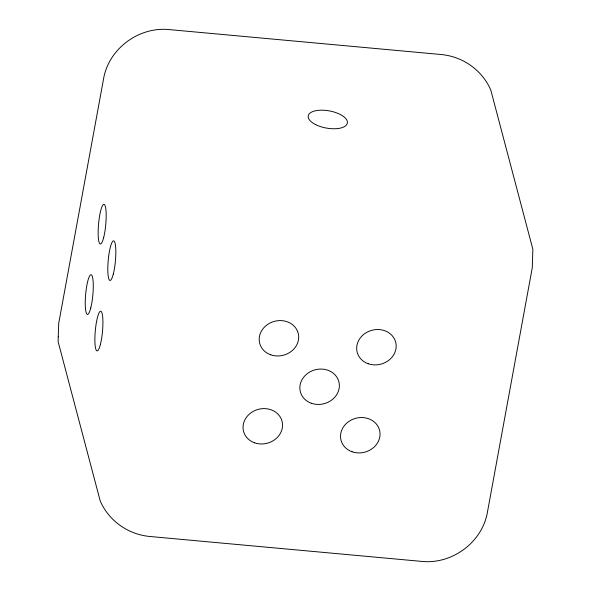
<?xml version="1.0" encoding="UTF-8"?>
<svg xmlns="http://www.w3.org/2000/svg" width="591" height="591" viewBox="0 0 591 591"><rect width="100%" height="100%" fill="white"/><g stroke="black" fill="none" stroke-linecap="round" stroke-linejoin="round"><path stroke-width="0.89" d="M58.228 336.789L58.132 341.701L100.219 500.976C108.788 520.76 127.937 534.271 149.301 536.429L422.247 561.45C451.709 564.228 480.904 543.232 487.065 514.192L532.269 267.753L532.868 249.299L490.781 90.024C482.212 70.24 463.063 56.729 441.699 54.571L168.753 29.55C139.291 26.772 110.096 47.768 103.935 76.808L58.731 323.247L58.228 336.789M352.11 451.768A19.909 17.531 -14.8 0 0 379.947 432.398A19.909 17.531 -14.8 0 0 348.771 421.516A19.909 17.531 -14.8 0 0 352.11 451.768M368.259 363.753A19.909 17.531 -14.8 0 0 396.088 344.383A19.909 17.531 -14.8 0 0 364.92 333.501A19.909 17.531 -14.8 0 0 368.259 363.753M270.774 354.814A19.909 17.531 -14.8 0 0 298.61 335.444A19.909 17.531 -14.8 0 0 267.442 324.562A19.909 17.531 -14.8 0 0 270.774 354.814M311.442 403.291A19.909 17.531 -14.8 0 0 339.278 383.921A19.909 17.531 -14.8 0 0 308.11 373.039A19.909 17.531 -14.8 0 0 311.442 403.291M254.632 442.829A19.909 17.531 -14.8 0 0 282.461 423.459A19.909 17.531 -14.8 0 0 251.293 412.577A19.909 17.531 -14.8 0 0 254.632 442.829M113.309 274.047A19.909 3.612 -84.8 0 0 114.314 241.305A19.909 3.612 -84.8 0 0 107.835 266.667A19.909 3.612 -84.8 0 0 113.309 274.047M103.669 237.545A19.909 3.612 -84.8 0 0 104.673 204.811A19.909 3.612 -84.8 0 0 98.187 230.165A19.909 3.612 -84.8 0 0 103.669 237.545M100.396 344.457A19.909 3.612 -84.8 0 0 101.401 311.723A19.909 3.612 -84.8 0 0 94.915 337.084A19.909 3.612 -84.8 0 0 100.396 344.457M90.755 307.955A19.909 3.612 -84.8 0 0 91.753 275.221A19.909 3.612 -84.8 0 0 85.274 300.583A19.909 3.612 -84.8 0 0 90.755 307.955M315.712 124.657A19.909 8.717 10.4 0 0 347.242 123.556A19.909 8.717 10.4 0 0 320.418 110.192A19.909 8.717 10.4 0 0 315.712 124.657"/></g></svg>
